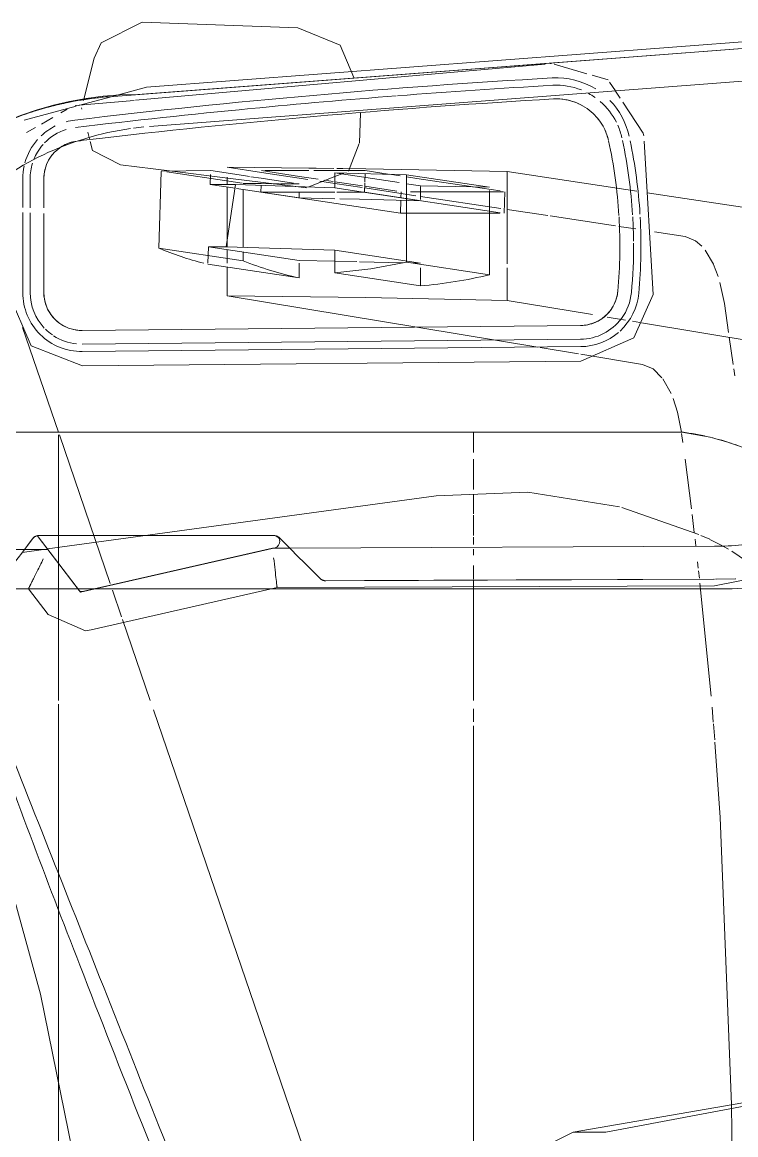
# Model space of a CAD drawing. Header units: inches. Extents: x 6664 to 8129, y 209 to 1287.
# Drawn here: x 7257.29 to 7262.87, y 592.31 to 601 of the extents above; entities that cross this region are included whole.
import ezdxf

# ---------------------------------------------------------------- set-up
doc = ezdxf.new("R2010")
doc.units = ezdxf.units.IN
doc.header["$MEASUREMENT"] = 0
doc.layers.add('I-FURN', color=30, linetype='Continuous', lineweight=9)

# ---------------------------------------------------------------- blocks, each defined once
blk = doc.blocks.new('Allsteel Seating Acuity Work-Conference Chair1 - Fully Adj_ Arms_ Mesh Back-7151566-11th FLOOR POWER _ SIGNAL')
at = {"layer": 'I-FURN'}
for p, q in [((-11.0889, 4.849), (-11.4298, 2.5922)), ((-12.7014, 4.5547), (-12.2541, -1.3178)), ((-11.9474, -1.2944), (-12.3946, 4.578)), ((-12.3946, 4.578), (-11.9474, -1.2944)), ((-10.4147, 2.5483), (-10.0895, 4.5154)), ((-12.6247, 4.2318), (-12.1799, -1.6096)), ((-8.3607, 3.1207), (-8.4336, 3.4942)), ((-10.5656, 3.1963), (-10.3378, 3.2292)), ((-10.3013, 3.2345), (-10.0895, 3.2652)), ((-10.0539, 3.2703), (-9.9997, 3.2782)), ((-8.4134, 3.2852), (-8.4127, 3.1384)), ((-8.4127, 3.1282), (-8.4134, 3.2843)), ((-3.6764, 3.258), (-4.309, 3.2534)), ((-10.8699, 3.1116), (-10.7753, 3.1483)), ((-10.7288, 3.1623), (-10.5656, 3.1963)), ((-10.9809, 3.0468), (-10.8713, 3.1109)), ((-8.6684, 3.1193), (-8.6537, -0.1962)), ((-8.6537, -0.1962), (-8.6684, 3.1193)), ((-8.4126, 3.1204), (-8.4077, 2.0031)), ((-7.4983, 3.0925), (-8.3818, 3.0059)), ((-8.3455, -0.2973), (-8.3607, 3.1207)), ((-7.2939, 3.1099), (-7.413, 3.0999)), ((-7.1571, 3.1209), (-7.2811, 3.1109)), ((-8.777, 2.9611), (-8.9181, 2.9442)), ((-8.673, 2.9732), (-8.7248, 2.9672)), ((-8.498, 2.9931), (-8.5474, 2.9876)), ((-8.4184, 3.0019), (-8.4762, 2.9955)), ((-11.1252, 2.6508), (-11.0889, 2.8908)), ((-9.4794, 2.8721), (-9.5499, 2.8627)), ((-8.9616, 2.9388), (-9.3484, 2.8895)), ((-9.7169, 2.83), (-9.8231, 2.7958)), ((-9.5587, 2.8615), (-9.7169, 2.83)), ((-9.862, 2.7797), (-9.9766, 2.7148)), ((-10.636, 2.6406), (-11.8321, 2.5699)), ((-11.895, 2.5629), (-12.1371, 2.4034)), ((-11.874, 2.5674), (-11.895, 2.5629)), ((-10.4264, 2.4777), (-10.4165, 2.5372)), ((-10.0895, 2.5572), (-10.1693, 2.0747)), ((-11.4418, 2.5124), (-11.5949, 1.499)), ((-11.1673, 2.3717), (-11.1473, 2.5045)), ((-12.168, 2.383), (-12.222, 2.3474)), ((-10.4589, 2.281), (-10.4353, 2.424)), ((-12.3112, 2.2887), (-12.3475, 2.1632)), ((-12.2246, 2.3457), (-12.2935, 2.3003)), ((-11.2484, 1.8348), (-11.1714, 2.345)), ((-12.3593, 2.1224), (-12.4329, 1.868)), ((-10.5882, 1.499), (-10.4781, 2.1652)), ((-10.3545, -1.8204), (-10.3926, 2.0725)), ((-10.3926, 2.0725), (-10.3545, -1.8204)), ((-10.3545, -1.8204), (-10.3926, 2.0725)), ((-10.2476, -1.8194), (-10.2857, 2.0735)), ((-10.2278, 2.0741), (-10.1897, -1.8188)), ((-10.1721, 2.0576), (-10.2217, 1.7574)), ((-10.0769, -1.8177), (-10.115, 2.0752)), ((-12.4393, 1.8459), (-12.4383, 1.8348)), ((-12.4351, 1.7979), (-12.152, -1.4038)), ((-11.2991, 1.499), (-11.2509, 1.8186)), ((-10.2245, 1.7405), (-10.6258, -0.6865)), ((-11.5949, 1.499), (-10.8752, 1.499)), ((-11.4381, 1.4817), (-11.2694, 1.4764)), ((-10.8445, 1.499), (-10.5882, 1.499)), ((-11.4435, 1.4462), (-11.4754, 1.2349)), ((-11.4381, 0.8242), (-11.4381, 1.4723)), ((-11.434, 0.3862), (-11.2742, 1.4442)), ((-11.4011, 0.8242), (-11.3066, 1.4498)), ((-11.2694, 1.4434), (-11.2694, 0.6662)), ((-11.4727, 1.3614), (-11.5707, 0.7126)), ((-11.4484, 1.3614), (-10.7895, 1.3614)), ((-10.7895, 1.3614), (-10.8875, 0.7126)), ((-11.4754, 1.2349), (-11.537, 0.8273)), ((-11.537, 0.8273), (-11.5543, 0.7126)), ((-11.4837, 0.8242), (-11.5005, 0.7126)), ((-11.3763, 0.8242), (-11.4792, 0.8242)), ((-11.3679, 0.8242), (-11.4691, 0.154)), ((-11.4671, 0.3873), (-11.4069, 0.7853)), ((-11.4381, 0.7457), (-11.4381, 0.8242)), ((-10.8802, 0.8242), (-10.9814, 0.154)), ((-10.8802, 0.8242), (-10.8821, 0.7494)), ((-10.7026, 0.8242), (-10.8431, 0.8242)), ((-10.7026, 0.8242), (-10.8038, 0.154)), ((-11.5707, 0.7126), (-11.5849, 0.154)), ((-10.8875, 0.7126), (-11.5707, 0.7126)), ((-11.5091, 0.6556), (-11.5849, 0.154)), ((-11.5617, 0.6634), (-11.574, 0.582)), ((-11.481, 0.3877), (-11.4431, 0.639)), ((-11.3911, 0.6701), (-11.4381, 0.6716)), ((-11.434, -0.4239), (-11.2694, 0.6662)), ((-11.2694, 0.6662), (-11.3715, 0.6695)), ((-10.8835, 0.6904), (-10.8915, 0.3477)), ((-11.5757, 0.5712), (-11.6028, 0.3916)), ((-11.8206, 0.3462), (-12.0523, 0.3543)), ((-11.6028, 0.3916), (-11.6028, 0.113)), ((-11.5118, 0.3887), (-11.5789, 0.3908)), ((-11.5163, 0.154), (-11.4838, 0.3694)), ((-11.434, 0.3862), (-11.5041, 0.3884)), ((-11.5023, 0.154), (-11.4702, 0.3666)), ((-11.434, 0.1696), (-11.434, 0.3862)), ((-11.5985, 0.2616), (-11.8141, 0.3437)), ((-10.8919, 0.3258), (-10.8956, 0.1535)), ((-11.619, 0.2158), (-11.6197, 0.1702)), ((-11.5558, 0.154), (-11.5831, 0.2229)), ((-11.62, 0.1464), (-11.6219, 0.0078)), ((-11.6028, 0.113), (-11.6028, -0.0092)), ((-11.5849, 0.154), (-11.4691, 0.154)), ((-11.4755, -0.0484), (-11.5558, 0.154)), ((-11.5287, 0.0718), (-11.5184, 0.1403)), ((-11.5198, 0.0379), (-11.5023, 0.154)), ((-11.4691, 0.154), (-11.4936, -0.6215)), ((-11.434, -0.4239), (-11.434, 0.154)), ((-11.3889, -0.1251), (-11.3833, 0.1535)), ((-11.0083, -0.6948), (-10.9814, 0.154)), ((-10.9814, 0.154), (-10.8038, 0.154)), ((-10.8956, 0.1535), (-10.9012, -0.1251)), ((-11.6219, 0.0078), (-11.6226, -0.0505)), ((-11.5579, -0.1215), (-11.5359, 0.0244)), ((-8.4175, 0.0386), (-8.5415, -0.0855)), ((-11.6226, -0.0505), (-11.6292, -0.6865)), ((-11.6028, -0.0498), (-11.6028, -0.3936)), ((-11.5888, -0.419), (-11.5343, -0.0582)), ((-11.4787, -0.1504), (-11.4684, -0.0663)), ((-12.7189, -0.1345), (-12.7614, -1.3522)), ((-11.6028, -0.4186), (-11.5579, -0.1215)), ((-11.5439, -0.681), (-11.4787, -0.1504)), ((-11.5429, -0.4205), (-11.5048, -0.1682)), ((-11.5, -0.2709), (-11.4983, -0.1251)), ((-11.3889, -0.1251), (-11.4628, -0.6143)), ((-11.434, -0.1251), (-11.3889, -0.1251)), ((-10.9012, -0.1251), (-11.0083, -0.8342)), ((-10.8792, -0.1251), (-10.7646, -0.1251)), ((-10.7646, -0.1251), (-10.8723, -0.8385)), ((-8.734, -0.278), (-8.6795, -0.2235)), ((-8.6537, -0.1962), (-8.6531, -0.3326)), ((-8.6531, -0.3326), (-8.6537, -0.1962)), ((-11.5015, -0.4219), (-11.5007, -0.3444)), ((-11.5006, -0.3284), (-11.5001, -0.2794)), ((-8.7523, -0.3222), (-8.7523, -2.1578)), ((-8.7523, -0.3242), (-8.7523, -2.1578)), ((-8.7523, -2.1578), (-8.7523, -0.3242)), ((-8.7523, -2.1578), (-8.7523, -0.3242)), ((-8.3114, -1.8324), (-8.6574, -0.3135)), ((-8.6531, -0.3326), (-8.3149, -1.817)), ((-8.6531, -0.3326), (-8.3149, -1.817)), ((-8.3149, -1.817), (-8.6531, -0.3326)), ((-8.3465, -0.2975), (-8.3677, -0.2999)), ((-8.0149, -1.7487), (-8.3455, -0.2973)), ((-11.6292, -0.6865), (-11.5888, -0.419)), ((-11.5552, -0.5021), (-11.5429, -0.4205)), ((-11.5029, -0.5626), (-11.5015, -0.4219)), ((-11.4873, -0.4222), (-11.434, -0.4239)), ((-11.5638, -0.5591), (-11.5567, -0.512)), ((-11.6025, -0.8154), (-11.5638, -0.5591)), ((-11.5039, -0.5695), (-11.5928, -1.1583)), ((-11.0041, -0.5626), (-11.4547, -0.5626)), ((-10.8983, -0.5626), (-10.9977, -1.2213)), ((-10.8983, -0.5626), (-10.9673, -0.5626)), ((-11.6, -1.138), (-11.5439, -0.681)), ((-11.551, -0.6865), (-11.4936, -0.6865)), ((-11.4936, -0.6215), (-11.0083, -0.6948)), ((-11.4936, -0.6215), (-11.4936, -0.8188)), ((-11.4645, -0.6259), (-11.4936, -0.8188)), ((-11.4737, -0.6865), (-11.008, -0.6865)), ((-11.0083, -0.8342), (-11.0083, -0.6948)), ((-10.986, -0.6865), (-10.8806, -0.6865)), ((-10.8494, -0.6865), (-10.6258, -0.6865)), ((-11.6025, -0.8154), (-11.5995, -1.2022)), ((-11.4936, -0.8188), (-11.5732, -0.8163)), ((-10.881, -0.8382), (-11.0083, -0.8342)), ((-11.6469, -1.5204), (-11.6, -1.138)), ((-11.5954, -1.2024), (-10.9977, -1.2213)), ((-12.2541, -1.3178), (-12.1798, -1.5925)), ((-12.1511, -1.4142), (-12.1103, -1.8751)), ((-12.1798, -1.5925), (-12.1104, -1.8491)), ((-12.4812, -1.7262), (-12.1502, -1.8106)), ((-12.093, -1.8252), (-12.0818, -1.8223)), ((-11.9025, -1.7765), (-11.8517, -1.7635)), ((-12.1059, -1.8657), (-11.9955, -2.2736)), ((-8.7523, -2.1701), (-8.3114, -1.8324)), ((-8.3239, -1.842), (-8.6439, -2.0871)), ((-8.3239, -1.842), (-8.6439, -2.0871)), ((-8.6439, -2.0871), (-8.3239, -1.842)), ((-12.0818, -1.9383), (-12.0546, -1.9856)), ((-12.0179, -2.0492), (-11.9662, -2.1387)), ((-11.5396, -2.1191), (-11.3112, -2.1191)), ((-11.3112, -2.1191), (-11.5396, -2.1191)), ((-11.5396, -2.1191), (-11.3112, -2.1191)), ((-11.2682, -2.1191), (-10.6503, -2.1191)), ((-10.6503, -2.1191), (-11.2682, -2.1191)), ((-11.2682, -2.1191), (-10.6503, -2.1191)), ((-8.6439, -2.0871), (-8.7523, -2.1701)), ((-8.6439, -2.0871), (-8.6439, -2.2705)), ((-8.6439, -2.2705), (-8.6439, -2.0871)), ((-8.3363, -2.239), (-8.1368, -2.0863)), ((-11.9404, -2.1835), (-11.8995, -2.2543)), ((-11.5396, -2.2261), (-11.3128, -2.2261)), ((-11.2736, -2.2261), (-10.6503, -2.2261)), ((-8.6719, -2.2494), (-8.7274, -2.2078)), ((-8.3584, -2.2281), (-8.3372, -2.2386)), ((-8.3363, -2.638), (-8.3363, -2.239)), ((-11.5396, -2.284), (-11.3137, -2.284)), ((-11.2765, -2.284), (-10.6503, -2.284)), ((-8.6439, -2.2705), (-8.6439, -2.638)), ((-8.6439, -2.638), (-8.6439, -2.2705))]:
    blk.add_line(p, q, dxfattribs=at)
at = {"layer": 'I-FURN', "lineweight": 13}
for p, q in [((-12.1969, -1.3862), (-12.663, 4.7339)), ((-4.4881, 4.3039), (-4.0932, 2.0147)), ((-4.4734, 4.3039), (-4.2743, 3.2386)), ((-9.443, 3.336), (-9.4632, 3.2805)), ((-8.63, 3.2544), (-8.5533, 3.3688)), ((-9.4738, 3.2493), (-9.5202, 3.0858)), ((-8.6839, 3.1606), (-8.6455, 3.2287)), ((-8.3354, -2.7972), (-8.3354, 3.2574)), ((-4.2743, 3.2386), (-4.0932, 2.2697)), ((-8.7227, 3.0831), (-8.6839, 3.1606)), ((-9.5237, 3.0711), (-9.5606, 2.8632)), ((-8.7541, 3.0138), (-8.7231, 3.0823)), ((-8.9718, 2.3963), (-8.7613, 2.9975)), ((-9.5606, 2.8632), (-9.5606, 1.2379)), ((-9.5606, 0.9451), (-9.5606, 2.8632)), ((-4.0932, 2.2697), (-4.0932, 2.0147)), ((-4.0932, 2.0147), (-2.7873, -0.5947)), ((-9.5606, 1.2379), (-9.5606, -2.0042)), ((-9.401, 1.2379), (-9.5606, 1.2379)), ((-9.1132, 1.2379), (-9.3482, 1.2379)), ((-8.9211, 1.2379), (-9.0745, 1.2379)), ((-8.753, 1.2379), (-8.913, 1.2379)), ((-8.683, 1.2379), (-8.7404, 1.2379)), ((-8.6005, 1.2379), (-8.6451, 1.2379)), ((-8.4115, 1.2379), (-8.5175, 1.2379)), ((-7.4644, 1.2379), (-8.4008, 1.2379)), ((-7.2987, 1.2379), (-7.4002, 1.2379)), ((7.3857, 1.2379), (-7.2666, 1.2379)), ((-9.5606, -3.4708), (-9.5606, 0.9451)), ((-8.6481, -2.0903), (-9.0633, 0.9451)), ((-7.391, -1.2634), (-3.1744, 0.1789)), ((-3.1744, 0.1789), (-7.391, -1.2634)), ((-8.0962, -1.5045), (-7.4644, -1.2885)), ((-7.4644, -1.2885), (-8.0962, -1.5045)), ((-8.3271, -1.5835), (-8.1185, -1.5122)), ((-8.1185, -1.5122), (-8.3271, -1.5835)), ((-9.5387, -1.998), (-8.3789, -1.6013)), ((-8.3789, -1.6013), (-9.5387, -1.998)), ((-10.377, -2.2847), (-9.5606, -2.0054)), ((-9.5606, -2.0054), (-10.377, -2.2847)), ((-9.5606, -2.0042), (-9.5606, -3.4708)), ((-8.1344, -2.0042), (-9.5389, -2.0042)), ((-7.4644, -2.0042), (-8.1344, -2.0042)), ((7.4354, -2.0042), (-7.4354, -2.0042)), ((-8.6211, -2.2876), (-8.6439, -2.1208))]:
    blk.add_line(p, q, dxfattribs=at)
at = {"layer": 'I-FURN', "flags": 128}
for points in [[(-12.1799, -1.6096), (-12.2734, -0.3811), (-12.3595, 0.7487), (-12.4363, 1.7575), (-12.5024, 2.6256), (-12.5565, 3.336), (-12.5976, 3.8749), (-12.6247, 4.2318), (-12.6375, 4.3995)], [(-4.309, 3.2534), (-6.5508, 3.1648), (-7.1395, 3.1223)], [(-8.4076, 1.985), (-8.4093, 2.3614), (-8.4126, 3.1094)], [(-11.0889, 2.8908), (-11.0553, 2.9718), (-11.0131, 3.0198)], [(-9.9847, 2.7087), (-10.0539, 2.6392), (-10.0895, 2.5572)], [(-10.115, 2.0752), (-10.2966, 2.4882), (-10.636, 2.6406)], [(-8.4077, 2.0031), (-8.4048, 1.3463), (-8.4024, 0.8067), (-8.4005, 0.3853), (-8.3991, 0.083)], [(-8.3991, 0.083), (-8.4007, 0.4299), (-8.4029, 0.9261), (-8.4058, 1.5705), (-8.4076, 1.985)], [(-11.5949, 1.499), (-11.6163, 0.3969), (-11.619, 0.2158)], [(-10.6258, -0.6865), (-10.6117, 0.3969), (-10.5882, 1.499)], [(-11.4837, 0.8242), (-11.4784, 1.0925), (-11.4727, 1.3614)], [(-11.3825, 0.1921), (-11.3791, 0.3477), (-11.3679, 0.8242)], [(-10.8038, 0.154), (-10.8347, 0.4358), (-10.8875, 0.7126)], [(-12.3288, 0.3013), (-12.582, 0.1963), (-12.7189, -0.1345)], [(-8.5218, -0.0658), (-8.4785, -0.0225), (-8.4433, 0.0127), (-8.4175, 0.0386)], [(-8.4077, 0.0512), (-8.4122, 0.0446), (-8.4175, 0.0386)], [(-8.5415, -0.0855), (-8.5876, -0.1316), (-8.6522, -0.1962), (-8.734, -0.278)], [(-12.7614, -1.3522), (-12.6012, -1.6715), (-12.4812, -1.7262)], [(-11.8289, -1.7577), (-11.7587, -1.7398), (-11.6469, -1.5204)], [(-10.6503, -2.3967), (-10.2355, -2.2192), (-10.0769, -1.8177)], [(-8.1368, -2.0863), (-8.0077, -1.795), (-8.0149, -1.7487)], [(-8.7274, -2.2078), (-8.6153, -2.292), (-8.5415, -2.3475)]]:
    blk.add_lwpolyline(points, dxfattribs=at)
at = {"layer": 'I-FURN', "lineweight": 13, "flags": 128}
for points in [[(-9.0633, 0.9451), (-9.0906, 1.6621), (-8.9768, 2.377)], [(-2.8793, -1.6798), (-5.1705, -2.1443), (-7.3859, -2.7564)]]:
    blk.add_lwpolyline(points, dxfattribs=at)
at = {"layer": 'I-FURN', "lineweight": 13}
for centre, radius, start, end in [((-11.049, 3.1641), 2.7152, 1.96956, 86.84368), ((-9.5606, -1.3862), 2.6363, 180, 270)]:
    blk.add_arc(centre, radius, start, end, dxfattribs=at)
at = {"layer": 'I-FURN'}
for centre, radius, start, end in [((-11.0064, 3.1089), 2.338, 0.25458, 10.74556), ((-11.0064, 3.1089), 2.338, 0.25458, 10.74556), ((-11.0139, -1.475), 4.0201, 93.53101, 101.79303), ((-11.0139, -1.475), 4.0201, 84.75274, 93.22235), ((-10.6884, 2.0696), 0.4606, 42.65692, 84.75274), ((-11.7472, 1.8856), 0.5804, 102.30928, 134.04203), ((-11.0139, -1.475), 3.9623, 93.53101, 101.98865), ((-11.0139, -1.475), 3.9623, 90.53056, 93.28225), ((-11.0139, -1.475), 3.9623, 84.75274, 90.31864), ((-10.6884, 2.0696), 0.4027, 53.51848, 84.75274), ((-11.7472, 1.8856), 0.5225, 116.59643, 139.14409), ((-11.7472, 1.8856), 0.5225, 102.30928, 113.62167), ((-11.0139, -1.475), 3.8553, 93.53101, 102.30928), ((-11.0139, -1.475), 3.8553, 93.53101, 102.30928), ((-11.0139, -1.475), 3.8553, 93.53101, 102.30928), ((-11.0139, -1.475), 3.8553, 84.75274, 93.3976), ((-11.0139, -1.475), 3.8553, 84.75274, 93.3976), ((-11.0139, -1.475), 3.8553, 84.75274, 93.3976), ((-10.6884, 2.0696), 0.2958, 64.3522, 84.75274), ((-10.6884, 2.0696), 0.2958, 70.7208, 84.75274), ((-10.6884, 2.0696), 0.2958, 57.1959, 84.75274), ((-10.6884, 2.0696), 0.2958, 57.1959, 70.7208), ((-10.6884, 2.0696), 0.4027, 0.56111, 53.37264), ((-10.6884, 2.0696), 0.4606, 0.56111, 40.68727), ((-11.7472, 1.8856), 0.4156, 102.94112, 135.20275), ((-11.7472, 1.8856), 0.4156, 102.85801, 115.80511), ((-11.7472, 1.8856), 0.4156, 102.85801, 115.80511), ((-10.6884, 2.0696), 0.2958, 14.59304, 56.68886), ((-10.6884, 2.0696), 0.2958, 28.62498, 56.68886), ((-10.6884, 2.0696), 0.2958, 42.65692, 55.60086), ((-10.6884, 2.0696), 0.2958, 23.47107, 42.65692), ((-11.7472, 1.8856), 0.5804, 148.16175, 183.28425), ((-11.7472, 1.8856), 0.5225, 144.7846, 151.35435), ((-11.7472, 1.8856), 0.4156, 133.67713, 156.29259), ((-11.7472, 1.8856), 0.4156, 133.67713, 156.29259), ((-11.7472, 1.8856), 0.4156, 122.03996, 129.30094), ((-11.7472, 1.8856), 0.4156, 122.03996, 129.30094), ((-10.6884, 2.0696), 0.2958, 0.56111, 28.62498), ((-10.6884, 2.0696), 0.2958, 0.56111, 23.47107), ((-10.6884, 2.0696), 0.2958, 0.56111, 14.59304), ((-11.7472, 1.8856), 0.5225, 158.21055, 183.28425), ((-11.7472, 1.8856), 0.4156, 159.59356, 183.28425), ((-11.7472, 1.8856), 0.4156, 159.59356, 169.78842), ((-11.7472, 1.8856), 0.4156, 151.36206, 163.61537), ((-11.7472, 1.8856), 0.4156, 169.78842, 183.28425), ((-11.7472, 1.8856), 0.4156, 169.81844, 183.28425), ((48.2719, 5.3297), 60.6983, 183.284248, 186.819839), ((48.2719, 5.3297), 60.6404, 183.284248, 184.432141), ((48.2719, 5.3297), 60.5335, 183.284248, 186.63085), ((48.2719, 5.3297), 60.5335, 183.284248, 186.63085), ((48.2719, 5.3297), 60.5335, 183.284248, 186.63085), ((48.2719, 5.3297), 60.6404, 184.441648, 185.51887), ((-8.7043, -0.3242), 0.048, 166.06959, 180), ((-8.7043, -0.3242), 0.048, 166.06959, 180), ((-8.7043, -0.3242), 0.048, 152.13919, 166.06959), ((-8.7043, -0.3242), 0.048, 152.13919, 166.06959), ((-8.7043, -0.3242), 0.048, 124.27838, 152.13919), ((-8.7043, -0.3242), 0.048, 124.27838, 152.13919), ((-8.7043, -0.3242), 0.048, 110.34797, 124.27838), ((-8.7043, -0.3242), 0.048, 110.34797, 124.27838), ((-8.7043, -0.3242), 0.048, 96.41757, 110.34797), ((-8.7043, -0.3242), 0.048, 96.41757, 110.34797), ((-8.7043, -0.3242), 0.048, 12.83513, 96.41757), ((-8.7043, -0.3242), 0.048, 12.83513, 96.41757), ((48.2719, 5.3297), 60.6404, 185.524016, 186.819839), ((-9.6161, -1.1169), 2.338, 185.45794, 187.40068), ((-9.6161, -1.1169), 2.338, 185.45794, 187.40068), ((-9.6161, -1.1169), 2.338, 187.9978, 222.95728), ((-9.6161, -1.1169), 2.338, 187.9978, 222.95728), ((-9.5936, -1.4127), 2.5937, 184.35531, 192.49599), ((48.2719, 5.3297), 60.5335, 186.63085, 186.819839), ((48.2719, 5.3297), 60.5335, 186.63085, 186.819839), ((48.2719, 5.3297), 60.5335, 186.63085, 186.819839), ((-10.6503, -1.8233), 0.4606, 270, 0.56111), ((-10.6503, -1.8233), 0.2958, 326.63093, 0.56111), ((-10.6503, -1.8233), 0.2958, 347.6238, 0.56111), ((-10.6503, -1.8233), 0.2958, 347.6238, 0.56111), ((-8.3389, -1.8225), 0.0246, 307.44394, 12.83513), ((-8.3389, -1.8225), 0.0246, 340.13953, 12.83513), ((-11.5396, -1.8233), 0.4606, 186.81984, 195.25318), ((-11.5396, -1.8233), 0.2958, 186.81984, 211.98861), ((-11.5396, -1.8233), 0.2958, 186.81984, 214.54656), ((-11.5396, -1.8233), 0.2958, 186.81984, 214.54656), ((-10.6503, -1.8233), 0.4027, 326.96384, 354.13875), ((-8.3389, -1.8225), 0.0246, 307.44394, 340.13953), ((-9.5936, -1.4127), 2.5937, 192.68798, 195.71627), ((-11.5396, -1.8233), 0.4027, 197.55091, 226.11761), ((-11.5396, -1.8233), 0.2958, 211.98861, 270), ((-10.6503, -1.8233), 0.2958, 295.45532, 326.63093), ((-10.6503, -1.8233), 0.2958, 321.7492, 334.6865), ((-10.6503, -1.8233), 0.2958, 321.7492, 334.6865), ((-11.5396, -1.8233), 0.4606, 206.61123, 223.39645), ((-11.5396, -1.8233), 0.2958, 228.40992, 242.27328), ((-11.5396, -1.8233), 0.2958, 228.40992, 242.27328), ((-10.6503, -1.8233), 0.2958, 270, 321.7492), ((-10.6503, -1.8233), 0.2958, 282.9373, 308.8119), ((-10.6503, -1.8233), 0.4027, 315.28055, 325.31392), ((-9.5936, -1.4127), 2.5937, 196.28211, 199.72571), ((-11.5396, -1.8233), 0.4606, 228.40992, 254.31579), ((-11.5396, -1.8233), 0.4027, 228.40992, 239.14099), ((-11.5396, -1.8233), 0.4027, 239.24419, 247.47493), ((-11.5396, -1.8233), 0.2958, 256.13664, 270), ((-11.5396, -1.8233), 0.2958, 256.13664, 270), ((-10.6503, -1.8233), 0.2958, 270, 289.35645), ((-10.6503, -1.8233), 0.2958, 270, 282.9373), ((-10.6503, -1.8233), 0.4027, 270, 313.43177), ((-11.5396, -1.8233), 0.4027, 252.56643, 270), ((-11.5396, -1.8233), 0.4606, 257.56128, 270)]:
    blk.add_arc(centre, radius, start, end, dxfattribs=at)
blk.add_ellipse((-13.702, -0.2299), major_axis=(-2.8634, 0.4325), ratio=0.886817, start_param=2.9152, end_param=3.059202, dxfattribs=at)
at = {"layer": 'I-FURN', "lineweight": 13}
for points in [[(-9.521, 3.0823), (-9.4909, 3.2093), (-9.4491, 3.3307), (-9.3981, 3.4448)], [(-9.5438, 2.9734), (-9.5372, 3.01), (-9.5296, 3.0463), (-9.521, 3.0823)], [(-9.5606, 2.8632), (-9.556, 2.9001), (-9.5504, 2.9369), (-9.5438, 2.9734)], [(-5.3974, -1.838), (-4.566, -1.5169), (-3.7402, -1.1891), (-2.92, -0.8547)], [(-7.4351, -2.6077), (-6.7521, -2.3555), (-6.0708, -2.1014), (-5.3974, -1.838)]]:
    blk.add_open_spline(points, degree=3, dxfattribs=at)
at = {"layer": 'I-FURN'}
for points in [[(-10.7895, 1.3614), (-10.768, 1.2728), (-10.732, 1.0947), (-10.7101, 0.9146), (-10.7026, 0.8242)], [(-10.7646, -0.1251), (-10.7812, -0.2), (-10.8201, -0.3479), (-10.8703, -0.4917), (-10.8983, -0.5626)], [(-8.734, -0.278), (-8.7356, -0.2796), (-8.7388, -0.2832), (-8.7432, -0.2894), (-8.747, -0.2966), (-8.7499, -0.3045), (-8.7518, -0.313), (-8.7523, -0.3191), (-8.7523, -0.3222)], [(-8.7523, -0.3222), (-8.7523, -0.318), (-8.7519, -0.3139), (-8.7511, -0.3099)], [(-8.7511, -0.3099), (-8.7503, -0.3059), (-8.7479, -0.298), (-8.742, -0.2872), (-8.7369, -0.2809), (-8.734, -0.278)], [(-8.3677, -0.2999), (-8.3741, -0.3006), (-8.402, -0.3038), (-8.4803, -0.3128), (-8.546, -0.3203), (-8.5789, -0.3241)], [(-8.3455, -0.2973), (-8.3455, -0.2973), (-8.3459, -0.2974), (-8.3465, -0.2975)], [(-11.9662, -2.4607), (-12.0254, -2.3266), (-12.1212, -2.048), (-12.1687, -1.7565), (-12.1799, -1.6096)], [(-8.7523, -2.1578), (-8.7523, -2.1606), (-8.7519, -2.1662), (-8.7503, -2.174), (-8.7478, -2.1814), (-8.7446, -2.1882), (-8.7408, -2.1941), (-8.7366, -2.1994), (-8.7321, -2.204), (-8.7289, -2.2066), (-8.7274, -2.2078)], [(-8.7506, -2.1723), (-8.7517, -2.1676), (-8.7523, -2.1627), (-8.7523, -2.1578)], [(-8.5698, -2.1237), (-8.5532, -2.1318), (-8.5205, -2.1482), (-8.4736, -2.1712), (-8.4319, -2.1918), (-8.4088, -2.2032), (-8.3988, -2.2082)], [(-8.3988, -2.2082), (-8.3888, -2.2131), (-8.3794, -2.2177), (-8.3735, -2.2207)], [(-8.3735, -2.2207), (-8.3667, -2.224), (-8.3617, -2.2265), (-8.3584, -2.2281)], [(-8.3372, -2.2386), (-8.3366, -2.2389), (-8.3363, -2.239), (-8.3363, -2.239)]]:
    blk.add_open_spline(points, degree=3, dxfattribs=at)
for points, knots in [([(-8.4175, 0.0386), (-8.4148, 0.0412), (-8.4112, 0.0455), (-8.4075, 0.0513), (-8.4058, 0.0546), (-8.405, 0.0563), (-8.4048, 0.0567)], [0, 0, 0, 0, 0.25, 0.375, 0.46875, 0.5, 0.5, 0.5, 0.5]), ([(-8.3991, 0.083), (-8.3991, 0.0804), (-8.3994, 0.076), (-8.4003, 0.0705), (-8.4014, 0.0659), (-8.4025, 0.0623), (-8.404, 0.0586), (-8.4056, 0.0549), (-8.4069, 0.0525), (-8.4077, 0.0512)], [0, 0, 0, 0, 0.166667, 0.291667, 0.416667, 0.583333, 0.708333, 0.833333, 1, 1, 1, 1]), ([(-8.4048, 0.0567), (-8.4045, 0.0575), (-8.4034, 0.06), (-8.4021, 0.0637), (-8.4006, 0.069), (-8.3995, 0.0751), (-8.3991, 0.08), (-8.3991, 0.083)], [0.5, 0.5, 0.5, 0.5, 0.5625, 0.6875, 0.78125, 0.875, 1, 1, 1, 1]), ([(-8.394, -0.3029), (-8.3899, -0.3024), (-8.3818, -0.3015), (-8.3703, -0.3002), (-8.3604, -0.299), (-8.3499, -0.2979), (-8.3461, -0.2974), (-8.3456, -0.2974)], [0, 0, 0, 0, 0.1428571, 0.2857143, 0.4285714, 0.5714286, 0.8571429, 0.8571429, 0.8571429, 0.8571429]), ([(-8.7274, -2.2078), (-8.7312, -2.2049), (-8.7364, -2.2), (-8.7421, -2.1922), (-8.747, -2.1839), (-8.7495, -2.177), (-8.7506, -2.1723)], [0, 0, 0, 0, 0.25, 0.375, 0.5, 0.75, 0.75, 0.75, 0.75]), ([(-8.3363, -2.239), (-8.3365, -2.2389), (-8.3374, -2.2385), (-8.342, -2.2362), (-8.3498, -2.2324), (-8.3561, -2.2293), (-8.363, -2.2258), (-8.3725, -2.2211), (-8.3806, -2.2171), (-8.3848, -2.2151)], [-0.8571429, -0.8571429, -0.8571429, -0.8571429, -0.7857143, -0.5714286, -0.4285714, -0.3571429, -0.2857143, -0.1428571, 0, 0, 0, 0])]:
    blk.add_open_spline(points, degree=3, knots=knots, dxfattribs=at)
at = {"layer": 'I-FURN', "lineweight": 13}
blk.add_open_spline([(-7.439, -2.5309), (-6.734, -2.2512), (-5.2516, -1.6629), (-3.7431, -1.0621), (-2.9532, -0.7466)], degree=3, knots=[0.0379108, 0.0379108, 0.0379108, 0.0379108, 0.5, 1, 1, 1, 1], dxfattribs=at)

msp = doc.modelspace()

# ---------------------------------------------------------------- block references
at = {"layer": 'I-FURN', "rotation": 270.0000000000002}
msp.add_blockref('Allsteel Seating Acuity Work-Conference Chair1 - Fully Adj_ Arms_ Mesh Back-7151566-11th FLOOR POWER _ SIGNAL', (7259.5809, 588.2394), dxfattribs=at)

doc.saveas('drawing.dxf')
